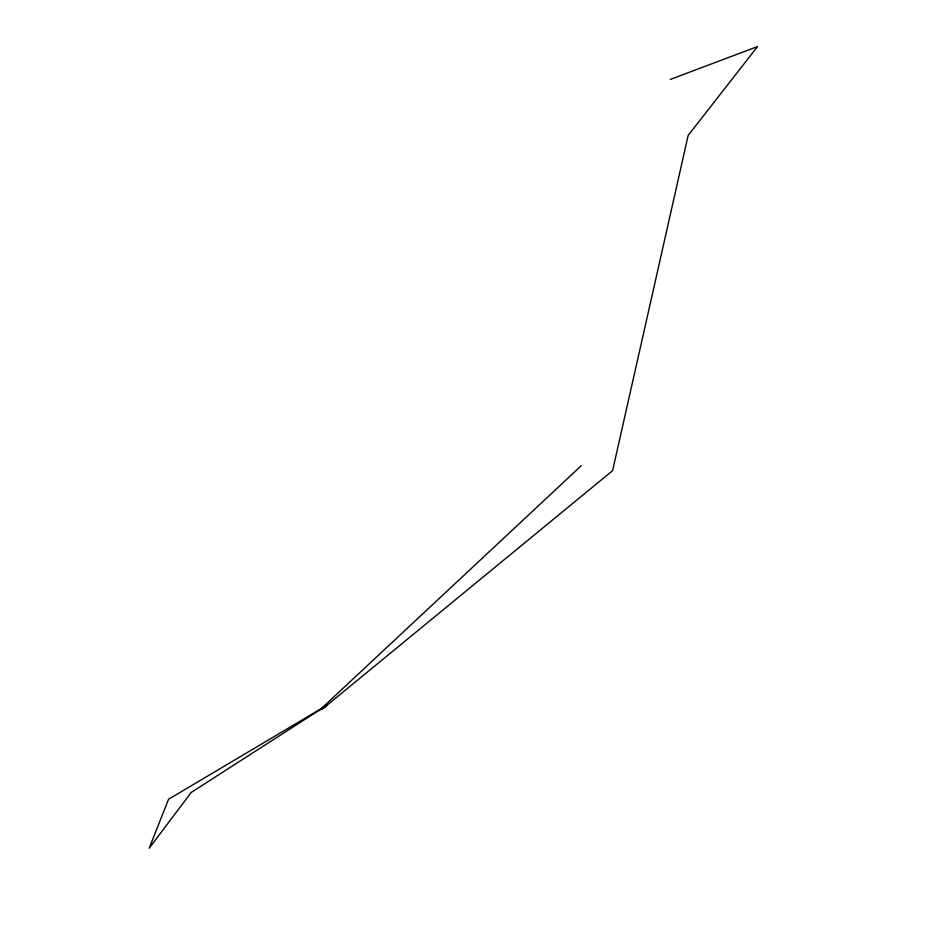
<?xml version="1.0" encoding="UTF-8"?>
<svg xmlns="http://www.w3.org/2000/svg" width="931" height="931" viewBox="0 0 931 931"><rect width="100%" height="100%" fill="white"/><g stroke="black" fill="none" stroke-linecap="round" stroke-linejoin="round"><path stroke-width="1.4" d="M319.193 710.586L581.27 465.709M323.825 707.851L327.095 705.151L168.569 799.24L149.193 848.211L191.216 792.456L327.095 705.151M321.986 709.375L612.598 470.667L688.16 135.414L757.543 46.55L670.32 79.426"/></g></svg>
